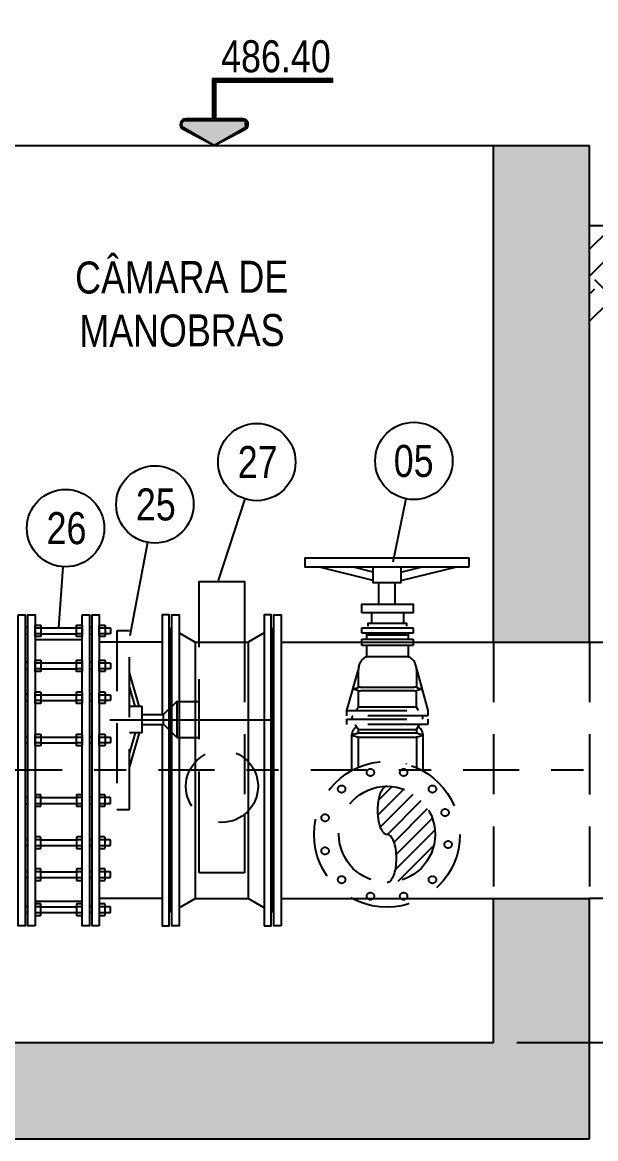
# Model space of a CAD drawing. Header units: feet. Extents: x 0 to 285115, y 0 to 9111421.
# Drawn here: x 285109.199 to 285110.987, y 9111354.56 to 9111358.044 of the extents above; entities that cross this region are included whole.
import ezdxf
from ezdxf.enums import TextEntityAlignment as Align

# ---------------------------------------------------------------- set-up
doc = ezdxf.new("R2010")
doc.units = ezdxf.units.FT
doc.header["$MEASUREMENT"] = 0
doc.linetypes.add('DASHDOT', pattern=[1, 0.5, -0.25, 0, -0.25])
doc.linetypes.add('HIDDEN', pattern=[0.375, 0.25, -0.125])
doc.layers.get('0').update_dxf_attribs({"linetype": 'CONTINUOUS'})
for name, color, linetype in [('06', 6, 'CONTINUOUS'), ('A-NIVEIS', 1, 'CONTINUOUS'), ('A-TEXTO', 2, 'CONTINUOUS'), ('EIXO', 1, 'DASHDOT'), ('H-SA-CONTORNO', 2, 'CONTINUOUS'), ('H-SA-DIM', 1, 'CONTINUOUS'), ('H-SA-ESTRUTURA (CORTE)', 5, 'CONTINUOUS'), ('H-SA-HTC CONCRETO', 253, 'CONTINUOUS'), ('H-SA-TEXTO', 2, 'CONTINUOUS'), ('H-SA-TUBOS', 3, 'CONTINUOUS'), ('INDIC', 2, 'CONTINUOUS')]:
    doc.layers.add(name, color=color, linetype=linetype)
doc.styles.add('EGC_Arial_2.0mm', font='arial.ttf', dxfattribs={"width": 0.8, "height": 2})

# ---------------------------------------------------------------- blocks, each defined once
blk = doc.blocks.new('*U1197')
at = {"true_color": 0xffffff}
h = blk.add_hatch(color=7, dxfattribs=at)
h.dxf.hatch_style = 1
edge = h.paths.add_edge_path()
edge.add_line((-0.1, 1.663), (-1.773, 1.663))
edge.add_arc((-1.773, 1.313), 0.35, 90, 240)
edge.add_line((-1.948, 1.009), (0, 0))
edge.add_line((0, 0), (1.948, 1.009))
edge.add_arc((1.773, 1.313), 0.35, 300, 450)
edge.add_line((1.773, 1.663), (0.1, 1.663))
edge.add_line((0.1, 1.663), (0.1, 3.963))
edge.add_line((0.1, 3.963), (7.363, 3.963))
edge.add_line((7.363, 3.963), (7.363, 4.163))
edge.add_line((7.363, 4.163), (-0.1, 4.163))
edge.add_line((-0.1, 4.163), (-0.1, 1.663))
at = {"color": 7, "true_color": 0xffffff}
blk.add_lwpolyline([(-0.1, 1.663), (-1.773, 1.663, 0.767327), (-1.948, 1.009), (0, 0), (1.948, 1.009, 0.767327), (1.773, 1.663), (0.1, 1.663), (0.1, 3.963), (7.363, 3.963), (7.363, 4.163), (-0.1, 4.163)], format="xyb", close=True, dxfattribs=at)
blk.add_lwpolyline([(0, 1.563), (0, 4.063), (7.363, 4.063)])
blk.add_lwpolyline([(0, 0), (-1.898, 1.096, -0.767327), (-1.773, 1.563), (1.773, 1.563, -0.767327), (1.898, 1.096)], format="xyb", close=True)
for points in [[(0, 1.563), (0, 0), (0.933, 1.563), (1.055, 0.609)], [(0.933, 1.563), (1.055, 0.609), (1.86, 1.547), (1.898, 1.096)], [(1.86, 1.547), (1.898, 1.096), (1.99, 1.437), (1.996, 1.198)]]:
    blk.add_solid(points)
at = {"layer": 'A-TEXTO', "style": 'EGC_Arial_2.0mm', "width": 0.8}
blk.add_attdef('COTA', text='', height=2, dxfattribs=at).set_placement((7.26, 4.565), align=Align.RIGHT)

msp = doc.modelspace()

# ---------------------------------------------------------------- hatches: boundary and pattern name
h = msp.add_hatch()
h.set_pattern_fill('EARTH', color=251, scale=0.025, angle=45, style=0)
h.set_pattern_definition([(45, (285163.71506, 9111337.70759), (2e-17, 0.2245064), [0.15875, -0.15875]), (45, (285163.67296, 9111337.74968), (2e-17, 0.2245064), [0.15875, -0.15875]), (45, (285163.63087, 9111337.79178), (2e-17, 0.2245064), [0.15875, -0.15875]), (135, (285163.63087, 9111337.81984), (-0.2245064, 2e-17), [0.15875, -0.15875]), (135, (285163.67296, 9111337.86193), (-0.2245064, 2e-17), [0.15875, -0.15875]), (135, (285163.71506, 9111337.90403), (-0.2245064, 2e-17), [0.15875, -0.15875])])
h.paths.add_polyline_path([(285110.9676, 9111357.4093), (285110.9676, 9111357.1064), (285114.9582, 9111357.1064), (285114.9527, 9111357.4093)])
at = {"layer": 'H-SA-CONTORNO', "linetype": 'HIDDEN', "ltscale": 0.75}
h = msp.add_hatch(dxfattribs=at)
h.set_pattern_fill('ANSI31', color=1, scale=0.01, style=0)
h.set_pattern_definition([(45, (285106.34601, 9111355.514163), (-0.02245064, 0.02245064), [])])
edge = h.paths.add_edge_path()
edge.add_ellipse((285110.3361, 9111355.5843), major_axis=(0, 0.075), ratio=0.394823, start_angle=0, end_angle=180)
edge.add_line((285110.3361, 9111355.5093), (285110.3361, 9111355.6593))
h.paths.add_polyline_path([(285110.3361, 9111355.5093), (285110.4861, 9111355.5093, 0.414214), (285110.3361, 9111355.6593)])
edge = h.paths.add_edge_path()
edge.add_ellipse((285110.3361, 9111355.4343), major_axis=(0, 0.075), ratio=0.394823, start_angle=180, end_angle=360, ccw=False)
edge.add_arc((285110.3361, 9111355.5093), 0.15, 270, 360)
edge.add_line((285110.4861, 9111355.5093), (285110.3361, 9111355.5093))
at = {"layer": 'H-SA-HTC CONCRETO'}
h = msp.add_hatch(color=256, dxfattribs=at)
h.dxf.hatch_style = 1
h.paths.add_polyline_path([(285099.4276, 9111357.6793), (285099.3776, 9111357.6793), (285099.3776, 9111357.7093), (285098.0676, 9111357.7093), (285098.0676, 9111358.7093), (285097.7676, 9111358.7093), (285097.7676, 9111357.7093), (285096.7676, 9111357.7093), (285096.7676, 9111357.4093), (285097.7676, 9111357.4093), (285097.7676, 9111357.1919), (285098.0676, 9111357.1919), (285098.0676, 9111357.4093), (285099.4276, 9111357.4093)])
h.paths.add_polyline_path([(285098.0676, 9111361.7093), (285097.7676, 9111361.7093), (285097.7676, 9111360.2093), (285098.0676, 9111360.2093)])
h.paths.add_polyline_path([(285098.0676, 9111363.8782), (285098.0676, 9111364.9406), (285097.7676, 9111364.9406), (285097.7676, 9111364.599), (285097.2176, 9111364.599), (285097.2176, 9111365.4529), (285097.0676, 9111365.4529), (285097.0676, 9111364.4282), (285097.7676, 9111364.4282), (285097.7676, 9111363.8782), (285097.7676, 9111362.7093), (285098.0676, 9111362.7093)])
h.paths.add_polyline_path([(285102.5676, 9111363.7282), (285106.0676, 9111363.7282), (285106.0676, 9111364.4282), (285102.5676, 9111364.4282), (285102.2676, 9111364.4282), (285101.4679, 9111363.7282), (285102.2676, 9111363.7282), (285102.2676, 9111357.7093), (285102.5676, 9111357.7093)])
h.paths.add_polyline_path([(285101.4676, 9111363.7282), (285102.2676, 9111364.4282), (285098.0676, 9111364.4282), (285098.0676, 9111363.7282), (285101.4676, 9111363.7282)])
h.paths.add_polyline_path([(285106.3676, 9111364.4282), (285107.0676, 9111364.4282), (285107.0676, 9111365.4529), (285106.9176, 9111365.4529), (285106.9176, 9111364.599), (285106.3676, 9111364.599), (285106.3676, 9111364.9406), (285106.0676, 9111364.9406), (285106.0676, 9111363.8782), (285106.0676, 9111362.8495), (285106.3676, 9111362.6802), (285106.3676, 9111363.8782)])
h.paths.add_polyline_path([(285106.3676, 9111362.6802), (285106.0676, 9111362.8495), (285106.0676, 9111362.7093), (285106.3676, 9111362.7093)], flags=17)
h.paths.add_polyline_path([(285102.3992, 9111364.9717), (285102.2995, 9111364.9745), (285102.2995, 9111364.4465), (285102.3992, 9111364.4465)])
h.paths.add_polyline_path([(285101.8357, 9111364.9745), (285101.736, 9111364.9717), (285101.736, 9111364.4465), (285101.8357, 9111364.4465)])
h.paths.add_polyline_path([(285102.5676, 9111357.0593), (285102.5678, 9111357.7093), (285101.9676, 9111357.7093), (285101.9676, 9111357.1593), (285102.2676, 9111357.1593), (285102.2676, 9111356.0093), (285102.4064, 9111356.0093), (285102.4064, 9111356.0943), (285102.4289, 9111356.0943), (285102.4289, 9111356.0093), (285102.5676, 9111356.0093)])
h.paths.add_polyline_path([(285100.9676, 9111357.3704), (285100.9676, 9111357.7093), (285100.2786, 9111357.7093), (285100.2766, 9111357.6793), (285100.2276, 9111357.6793), (285100.2276, 9111357.4093), (285100.6676, 9111357.4093), (285100.6676, 9111357.1593), (285100.9676, 9111357.1593)])
h.paths.add_polyline_path([(285098.0676, 9111357.7245), (285097.7676, 9111357.1919)], flags=17)
h.paths.add_polyline_path([(285098.0676, 9111357.1919), (285097.7676, 9111357.1919), (285097.7676, 9111357.0593), (285098.0676, 9111357.0593)])
h.paths.add_polyline_path([(285110.9676, 9111357.6593), (285110.6676, 9111357.6593), (285110.6676, 9111356.1093), (285110.9676, 9111356.1092)])
h.paths.add_polyline_path([(285108.6676, 9111357.6593), (285108.3676, 9111357.6593), (285108.3676, 9111356.1093), (285108.6676, 9111356.1093)])
h.paths.add_polyline_path([(285108.6676, 9111355.3093), (285108.3676, 9111355.3093), (285108.3676, 9111354.6093), (285108.6676, 9111354.6093)], flags=17)
h.paths.add_polyline_path([(285110.9676, 9111354.5596), (285110.9676, 9111355.3093), (285110.6676, 9111355.3093), (285110.6676, 9111354.8593), (285108.6676, 9111354.8593), (285108.6676, 9111354.6093), (285108.3676, 9111354.6093), (285108.3676, 9111354.5596)])

# ---------------------------------------------------------------- linework, layer by layer
at = {"layer": '06'}
msp.add_line((285110.9676, 9111357.4093), (285114.9527, 9111357.4093), dxfattribs=at)
at = {"layer": 'EIXO', "ltscale": 0.35}
msp.add_line((285111.2233, 9111355.7093), (285101.4676, 9111355.7093), dxfattribs=at)
at = {"layer": 'H-SA-CONTORNO', "ltscale": 0.75}
msp.add_line((285108.6676, 9111357.6593), (285110.6676, 9111357.6593), dxfattribs=at)
at = {"layer": 'H-SA-CONTORNO', "color": 1, "linetype": 'HIDDEN', "ltscale": 0.75}
for p, q in [((285110.2723, 9111356.1371), (285110.2723, 9111356.1189)), ((285110.2723, 9111356.1321), (285110.4023, 9111356.1321)), ((285110.4023, 9111356.1371), (285110.4023, 9111356.1189)), ((285110.2723, 9111356.0989), (285110.2723, 9111356.0639)), ((285110.4023, 9111356.0989), (285110.4023, 9111356.0639)), ((285110.6676, 9111356.1093), (285110.6676, 9111355.3093)), ((285110.9676, 9111356.1092), (285110.9676, 9111355.3093)), ((285110.2108, 9111355.8959), (285110.2468, 9111356.024)), ((285110.4279, 9111356.0256), (285110.4638, 9111355.8959)), ((285109.564, 9111355.9097), (285109.533, 9111356.0149)), ((285109.5511, 9111355.9097), (285109.533, 9111355.9711)), ((285110.2468, 9111355.9059), (285110.2468, 9111355.9578)), ((285110.4278, 9111355.9059), (285110.4278, 9111355.9577)), ((285109.681, 9111355.9243), (285109.6388, 9111355.8821)), ((285109.681, 9111355.9243), (285109.681, 9111355.8118)), ((285109.681, 9111355.9243), (285109.7509, 9111355.9243)), ((285109.5713, 9111355.8835), (285109.6388, 9111355.8835)), ((285109.6388, 9111355.8821), (285109.6388, 9111355.854)), ((285109.5713, 9111355.8526), (285109.6388, 9111355.8526)), ((285109.681, 9111355.8118), (285109.6388, 9111355.854)), ((285109.564, 9111355.8263), (285109.533, 9111355.7211)), ((285109.5511, 9111355.8263), (285109.533, 9111355.765)), ((285109.681, 9111355.8118), (285109.7509, 9111355.8118)), ((285109.7379, 9111355.8118), (285109.7379, 9111355.5061)), ((285110.2407, 9111355.8439), (285110.2418, 9111355.8445)), ((285110.2468, 9111355.8247), (285110.2468, 9111355.837)), ((285110.4278, 9111355.837), (285110.4278, 9111355.8247)), ((285110.4328, 9111355.8445), (285110.434, 9111355.8439)), ((285110.3971, 9111355.7285), (285110.3971, 9111355.7301))]:
    msp.add_line(p, q, dxfattribs=at)
for points in [[(285109.533, 9111356.1441), (285109.494, 9111356.1441), (285109.494, 9111355.5872), (285109.533, 9111355.5872)], [(285110.2573, 9111356.1371), (285110.2573, 9111356.1535), (285110.4173, 9111356.1535), (285110.4173, 9111356.1371)], [(285110.2573, 9111356.0989), (285110.2573, 9111356.1189), (285110.4173, 9111356.1189), (285110.4173, 9111356.0989)], [(285110.2108, 9111355.879), (285110.2108, 9111355.8959), (285110.4638, 9111355.8959), (285110.4638, 9111355.879)], [(285110.4638, 9111355.852), (285110.2108, 9111355.852), (285110.2108, 9111355.869), (285110.4638, 9111355.869)]]:
    msp.add_lwpolyline(points, close=True, dxfattribs=at)
for points in [[(285109.7509, 9111355.5184), (285109.7509, 9111356.1093)], [(285109.8923, 9111356.1093), (285109.8923, 9111355.5184)], [(285109.533, 9111355.9097), (285109.5713, 9111355.9097), (285109.5713, 9111355.8263), (285109.533, 9111355.8263)], [(285110.4345, 9111355.8959), (285110.4278, 9111355.9059), (285110.2468, 9111355.9059), (285110.2402, 9111355.8959)], [(285110.2368, 9111355.852), (285110.2468, 9111355.837), (285110.4278, 9111355.837), (285110.4378, 9111355.852)], [(285110.2468, 9111355.7186), (285110.2468, 9111355.8132)], [(285110.4278, 9111355.8132), (285110.4278, 9111355.7175)], [(285109.8923, 9111355.5718), (285109.8923, 9111355.3897), (285109.7509, 9111355.3897), (285109.7509, 9111355.5718)]]:
    msp.add_lwpolyline(points, dxfattribs=at)
for points in [[(285110.2468, 9111355.968), (285110.2468, 9111356.0239, -0.292862), (285110.2723, 9111356.0639), (285110.4023, 9111356.0639, -0.313643), (285110.4278, 9111356.0239), (285110.4278, 9111355.9681)], [(285110.4215, 9111355.9569), (285110.2535, 9111355.9569, -0.072993), (285110.2464, 9111355.958), (285110.2299, 9111355.9629), (285110.2464, 9111355.9679, -0.072993), (285110.2535, 9111355.9689), (285110.4215, 9111355.9689, -0.072993), (285110.4287, 9111355.9679), (285110.4452, 9111355.9629), (285110.4287, 9111355.958, -0.072993), (285110.4215, 9111355.9569, 0.072993), (285110.4287, 9111355.958)], [(285110.2268, 9111355.7089), (285110.2268, 9111355.8215, -0.284079), (285110.2407, 9111355.8439)], [(285110.4314, 9111355.814), (285110.4478, 9111355.819), (285110.4314, 9111355.8239, 0.072993), (285110.4242, 9111355.825), (285110.2505, 9111355.825, 0.072993), (285110.2433, 9111355.8239), (285110.2268, 9111355.819), (285110.2433, 9111355.814, 0.072993), (285110.2505, 9111355.813), (285110.4242, 9111355.813, 0.072993), (285110.4314, 9111355.814, -0.072993), (285110.4242, 9111355.813)], [(285110.434, 9111355.8439, -0.284079), (285110.4478, 9111355.8215), (285110.4478, 9111355.7075)]]:
    msp.add_lwpolyline(points, format="xyb", dxfattribs=at)
for centre, radius in [((285109.8216, 9111355.6593), 0.1125), ((285110.3361, 9111355.5093), 0.2275), ((285110.2844, 9111355.7025), 0.0115), ((285110.3879, 9111355.7025), 0.0115), ((285110.1947, 9111355.6508), 0.0115), ((285110.3361, 9111355.5093), 0.15), ((285110.4776, 9111355.6508), 0.0115), ((285110.143, 9111355.5611), 0.0115), ((285110.5171, 9111355.5772), 0.0115), ((285110.143, 9111355.4576), 0.0115), ((285110.5266, 9111355.4775), 0.0115), ((285110.1947, 9111355.3679), 0.0115), ((285110.4776, 9111355.3679), 0.0115), ((285110.2844, 9111355.3162), 0.0115), ((285110.3879, 9111355.3162), 0.0115)]:
    msp.add_circle(centre, radius, dxfattribs=at)
for centre, start, end in [((285110.2368, 9111355.874), 150, 210), ((285110.4378, 9111355.874), 330, 30)]:
    msp.add_arc(centre, 0.01, start, end, dxfattribs=at)
for centre, start_param, end_param in [((285110.3361, 9111355.5843), 0, 3.141593), ((285110.3361, 9111355.4343), 3.141593, 6.283185)]:
    msp.add_ellipse(centre, major_axis=(0, 0.075), ratio=0.394823, start_param=start_param, end_param=end_param, dxfattribs=at)
at = {"layer": 'H-SA-DIM'}
msp.add_lwpolyline([(285110.741, 9111354.8593), (285111.3515, 9111354.8593)], dxfattribs=at)
at = {"layer": 'H-SA-ESTRUTURA (CORTE)'}
for p, q in [((285110.6676, 9111357.6593), (285110.9676, 9111357.6593)), ((285110.6676, 9111356.1093), (285110.6676, 9111357.6593)), ((285110.9676, 9111356.1092), (285110.9676, 9111357.6593)), ((285110.6676, 9111354.8593), (285110.6676, 9111355.3093)), ((285110.9676, 9111354.5596), (285110.9676, 9111355.3093)), ((285108.6676, 9111354.8593), (285110.6676, 9111354.8593)), ((285108.3676, 9111354.5596), (285110.9676, 9111354.5596))]:
    msp.add_line(p, q, dxfattribs=at)
at = {"layer": 'H-SA-TUBOS'}
for p, q in [((285110.293, 9111356.3016), (285110.1218, 9111356.3442)), ((285110.293, 9111356.328), (285110.2279, 9111356.3442)), ((285110.3793, 9111356.3016), (285110.5537, 9111356.3442)), ((285110.3793, 9111356.328), (285110.4458, 9111356.3442)), ((285110.3111, 9111356.2273), (285110.3111, 9111356.2941)), ((285110.3611, 9111356.2273), (285110.3611, 9111356.2941)), ((285110.2873, 9111356.2008), (285110.2873, 9111356.1685)), ((285110.3873, 9111356.2008), (285110.3873, 9111356.1685)), ((285109.2166, 9111356.1545), (285109.2086, 9111356.1545)), ((285109.2166, 9111356.1345), (285109.2086, 9111356.1345)), ((285109.2409, 9111356.1535), (285109.2553, 9111356.1535)), ((285109.2553, 9111356.1355), (285109.2409, 9111356.1355)), ((285109.2571, 9111356.1535), (285109.3681, 9111356.1535)), ((285109.2571, 9111356.1355), (285109.3681, 9111356.1355)), ((285109.3699, 9111356.1535), (285109.3843, 9111356.1535)), ((285109.3843, 9111356.1355), (285109.3699, 9111356.1355)), ((285109.4166, 9111356.1545), (285109.4086, 9111356.1545)), ((285109.4166, 9111356.1345), (285109.4086, 9111356.1345)), ((285109.4409, 9111356.1535), (285109.4553, 9111356.1535)), ((285109.4553, 9111356.1355), (285109.4409, 9111356.1355)), ((285109.6879, 9111356.1382), (285109.7379, 9111356.1093)), ((285109.9529, 9111356.1382), (285109.9029, 9111356.1093)), ((285109.2391, 9111356.1176), (285109.3861, 9111356.1176)), ((285109.6349, 9111356.1093), (285109.4391, 9111356.1093)), ((285109.7379, 9111356.1093), (285109.9029, 9111356.1093)), ((285109.7379, 9111356.1093), (285109.7379, 9111355.5373)), ((285109.8923, 9111356.1093), (285109.9029, 9111356.1093)), ((285109.9029, 9111356.1093), (285109.9029, 9111355.5087)), ((285110.0059, 9111356.1093), (285110.9676, 9111356.1092)), ((285109.2166, 9111356.0452), (285109.2086, 9111356.0452)), ((285109.2166, 9111356.0252), (285109.2086, 9111356.0252)), ((285109.2409, 9111356.0442), (285109.2553, 9111356.0442)), ((285109.2553, 9111356.0262), (285109.2409, 9111356.0262)), ((285109.2571, 9111356.0442), (285109.3681, 9111356.0442)), ((285109.2571, 9111356.0262), (285109.3681, 9111356.0262)), ((285109.3699, 9111356.0442), (285109.3843, 9111356.0442)), ((285109.3843, 9111356.0262), (285109.3699, 9111356.0262)), ((285109.4166, 9111356.0452), (285109.4086, 9111356.0452)), ((285109.4166, 9111356.0252), (285109.4086, 9111356.0252)), ((285109.4409, 9111356.0442), (285109.4553, 9111356.0442)), ((285109.4553, 9111356.0262), (285109.4409, 9111356.0262)), ((285109.2166, 9111355.9456), (285109.2086, 9111355.9456)), ((285109.2166, 9111355.9256), (285109.2086, 9111355.9256)), ((285109.2409, 9111355.9446), (285109.2553, 9111355.9446)), ((285109.2553, 9111355.9266), (285109.2409, 9111355.9266)), ((285109.2571, 9111355.9446), (285109.3681, 9111355.9446)), ((285109.2571, 9111355.9266), (285109.3681, 9111355.9266)), ((285109.3699, 9111355.9446), (285109.3843, 9111355.9446)), ((285109.3843, 9111355.9266), (285109.3699, 9111355.9266)), ((285109.4166, 9111355.9456), (285109.4086, 9111355.9456)), ((285109.4166, 9111355.9256), (285109.4086, 9111355.9256)), ((285109.4409, 9111355.9446), (285109.4553, 9111355.9446)), ((285109.4553, 9111355.9266), (285109.4409, 9111355.9266)), ((285109.472, 9111355.8665), (285109.9716, 9111355.8665)), ((285109.2166, 9111355.8138), (285109.2086, 9111355.8138)), ((285109.2409, 9111355.8128), (285109.2553, 9111355.8128)), ((285109.2571, 9111355.8128), (285109.3681, 9111355.8128)), ((285109.3699, 9111355.8128), (285109.3843, 9111355.8128)), ((285109.4166, 9111355.8138), (285109.4086, 9111355.8138)), ((285109.4409, 9111355.8128), (285109.4553, 9111355.8128)), ((285109.2166, 9111355.7938), (285109.2086, 9111355.7938)), ((285109.2553, 9111355.7948), (285109.2409, 9111355.7948)), ((285109.2571, 9111355.7948), (285109.3681, 9111355.7948)), ((285109.3843, 9111355.7948), (285109.3699, 9111355.7948)), ((285109.4166, 9111355.7938), (285109.4086, 9111355.7938)), ((285109.4553, 9111355.7948), (285109.4409, 9111355.7948)), ((285109.2166, 9111355.6249), (285109.2086, 9111355.6249)), ((285109.2166, 9111355.6049), (285109.2086, 9111355.6049)), ((285109.2553, 9111355.6239), (285109.2409, 9111355.6239)), ((285109.2409, 9111355.6059), (285109.2553, 9111355.6059)), ((285109.2571, 9111355.6239), (285109.3681, 9111355.6239)), ((285109.2571, 9111355.6059), (285109.3681, 9111355.6059)), ((285109.3843, 9111355.6239), (285109.3699, 9111355.6239)), ((285109.3699, 9111355.6059), (285109.3843, 9111355.6059)), ((285109.4166, 9111355.6249), (285109.4086, 9111355.6249)), ((285109.4166, 9111355.6049), (285109.4086, 9111355.6049)), ((285109.4553, 9111355.6239), (285109.4409, 9111355.6239)), ((285109.4409, 9111355.6059), (285109.4553, 9111355.6059)), ((285109.7379, 9111355.5842), (285109.7379, 9111355.3093)), ((285109.9029, 9111355.5815), (285109.9029, 9111355.3093)), ((285109.2166, 9111355.4931), (285109.2086, 9111355.4931)), ((285109.2166, 9111355.4731), (285109.2086, 9111355.4731)), ((285109.2553, 9111355.4921), (285109.2409, 9111355.4921)), ((285109.2409, 9111355.4741), (285109.2553, 9111355.4741)), ((285109.2571, 9111355.4921), (285109.3681, 9111355.4921)), ((285109.2571, 9111355.4741), (285109.3681, 9111355.4741)), ((285109.3843, 9111355.4921), (285109.3699, 9111355.4921)), ((285109.3699, 9111355.4741), (285109.3843, 9111355.4741)), ((285109.4166, 9111355.4931), (285109.4086, 9111355.4931)), ((285109.4166, 9111355.4731), (285109.4086, 9111355.4731)), ((285109.4553, 9111355.4921), (285109.4409, 9111355.4921)), ((285109.4409, 9111355.4741), (285109.4553, 9111355.4741)), ((285109.2166, 9111355.3935), (285109.2086, 9111355.3935)), ((285109.2553, 9111355.3925), (285109.2409, 9111355.3925)), ((285109.2571, 9111355.3925), (285109.3681, 9111355.3925)), ((285109.3843, 9111355.3925), (285109.3699, 9111355.3925)), ((285109.4166, 9111355.3935), (285109.4086, 9111355.3935)), ((285109.4553, 9111355.3925), (285109.4409, 9111355.3925)), ((285109.2166, 9111355.3735), (285109.2086, 9111355.3735)), ((285109.2409, 9111355.3745), (285109.2553, 9111355.3745)), ((285109.2571, 9111355.3745), (285109.3681, 9111355.3745)), ((285109.3699, 9111355.3745), (285109.3843, 9111355.3745)), ((285109.4166, 9111355.3735), (285109.4086, 9111355.3735)), ((285109.4409, 9111355.3745), (285109.4553, 9111355.3745)), ((285109.2391, 9111355.3011), (285109.3861, 9111355.3011)), ((285109.6349, 9111355.3093), (285109.4391, 9111355.3093)), ((285109.6879, 9111355.2805), (285109.7379, 9111355.3093)), ((285109.7379, 9111355.3093), (285109.9029, 9111355.3093)), ((285109.9529, 9111355.2805), (285109.9029, 9111355.3093)), ((285110.0059, 9111355.3093), (285110.9676, 9111355.3093)), ((285109.2166, 9111355.2842), (285109.2086, 9111355.2842)), ((285109.2166, 9111355.2642), (285109.2086, 9111355.2642)), ((285109.2553, 9111355.2832), (285109.2409, 9111355.2832)), ((285109.2409, 9111355.2652), (285109.2553, 9111355.2652)), ((285109.2571, 9111355.2832), (285109.3681, 9111355.2832)), ((285109.2571, 9111355.2652), (285109.3681, 9111355.2652)), ((285109.3843, 9111355.2832), (285109.3699, 9111355.2832)), ((285109.3699, 9111355.2652), (285109.3843, 9111355.2652)), ((285109.4166, 9111355.2842), (285109.4086, 9111355.2842)), ((285109.4166, 9111355.2642), (285109.4086, 9111355.2642)), ((285109.4553, 9111355.2832), (285109.4409, 9111355.2832)), ((285109.4409, 9111355.2652), (285109.4553, 9111355.2652))]:
    msp.add_line(p, q, dxfattribs=at)
for points in [[(285110.5921, 9111356.3442), (285110.5921, 9111356.3711), (285110.0801, 9111356.3711), (285110.0801, 9111356.3442)], [(285109.1861, 9111356.1943), (285109.2086, 9111356.1943), (285109.2086, 9111355.2243), (285109.1861, 9111355.2243)], [(285109.2391, 9111355.2243), (285109.2166, 9111355.2243), (285109.2166, 9111356.1943), (285109.2391, 9111356.1943)], [(285109.3861, 9111356.1943), (285109.4086, 9111356.1943), (285109.4086, 9111355.2243), (285109.3861, 9111355.2243)], [(285109.4391, 9111355.2243), (285109.4166, 9111355.2243), (285109.4166, 9111356.1943), (285109.4391, 9111356.1943)], [(285109.9529, 9111355.2243), (285109.9754, 9111355.2243), (285109.9754, 9111356.1943), (285109.9529, 9111356.1943)], [(285110.0059, 9111355.2243), (285109.9834, 9111355.2243), (285109.9834, 9111356.1943), (285110.0059, 9111356.1943)], [(285110.2573, 9111356.2008), (285110.2573, 9111356.2273), (285110.4173, 9111356.2273), (285110.4173, 9111356.2008)]]:
    msp.add_lwpolyline(points, close=True, dxfattribs=at)
for points in [[(285110.3793, 9111356.3442), (285110.3793, 9111356.2941), (285110.293, 9111356.2941), (285110.293, 9111356.3442)], [(285109.7509, 9111356.1093), (285109.7509, 9111356.298), (285109.8923, 9111356.298), (285109.8923, 9111356.1093)], [(285109.6574, 9111355.7977), (285109.6574, 9111356.1943), (285109.6349, 9111356.1943), (285109.6349, 9111355.8835)], [(285109.6654, 9111355.8057), (285109.6654, 9111356.1943), (285109.6879, 9111356.1943), (285109.6879, 9111355.7657)], [(285110.2773, 9111356.1593), (285110.2773, 9111356.1685), (285110.3973, 9111356.1685), (285110.3973, 9111356.1593)], [(285109.2391, 9111356.1526), (285109.2409, 9111356.1535), (285109.2391, 9111356.1544)], [(285109.2391, 9111356.1346), (285109.2409, 9111356.1355), (285109.2391, 9111356.1364)], [(285109.2571, 9111356.1544), (285109.2553, 9111356.1535), (285109.2571, 9111356.1526)], [(285109.2571, 9111356.1364), (285109.2553, 9111356.1355), (285109.2571, 9111356.1346)], [(285109.3681, 9111356.1526), (285109.3699, 9111356.1535), (285109.3681, 9111356.1544)], [(285109.3681, 9111356.1346), (285109.3699, 9111356.1355), (285109.3681, 9111356.1364)], [(285109.3861, 9111356.1544), (285109.3843, 9111356.1535), (285109.3861, 9111356.1526)], [(285109.3861, 9111356.1364), (285109.3843, 9111356.1355), (285109.3861, 9111356.1346)], [(285109.4391, 9111356.1526), (285109.4409, 9111356.1535), (285109.4391, 9111356.1544)], [(285109.4391, 9111356.1346), (285109.4409, 9111356.1355), (285109.4391, 9111356.1364)], [(285109.4571, 9111356.1544), (285109.4553, 9111356.1535), (285109.4571, 9111356.1526)], [(285109.4571, 9111356.1364), (285109.4553, 9111356.1355), (285109.4571, 9111356.1346)], [(285109.6614, 9111355.8017), (285109.6614, 9111356.1503), (285109.6574, 9111356.1503)], [(285109.6614, 9111355.8017), (285109.6614, 9111356.1503), (285109.6654, 9111356.1503)], [(285109.9754, 9111355.2683), (285109.9794, 9111355.2683), (285109.9794, 9111356.1503), (285109.9754, 9111356.1503)], [(285109.9834, 9111355.2683), (285109.9794, 9111355.2683), (285109.9794, 9111356.1503), (285109.9834, 9111356.1503)], [(285110.9676, 9111356.1092), (285111.2241, 9111356.1091)], [(285109.2391, 9111356.0433), (285109.2409, 9111356.0442), (285109.2391, 9111356.0451)], [(285109.2391, 9111356.0253), (285109.2409, 9111356.0262), (285109.2391, 9111356.0271)], [(285109.2571, 9111356.0451), (285109.2553, 9111356.0442), (285109.2571, 9111356.0433)], [(285109.2571, 9111356.0271), (285109.2553, 9111356.0262), (285109.2571, 9111356.0253)], [(285109.3681, 9111356.0433), (285109.3699, 9111356.0442), (285109.3681, 9111356.0451)], [(285109.3681, 9111356.0253), (285109.3699, 9111356.0262), (285109.3681, 9111356.0271)], [(285109.3861, 9111356.0451), (285109.3843, 9111356.0442), (285109.3861, 9111356.0433)], [(285109.3861, 9111356.0271), (285109.3843, 9111356.0262), (285109.3861, 9111356.0253)], [(285109.4391, 9111356.0433), (285109.4409, 9111356.0442), (285109.4391, 9111356.0451)], [(285109.4391, 9111356.0253), (285109.4409, 9111356.0262), (285109.4391, 9111356.0271)], [(285109.4571, 9111356.0451), (285109.4553, 9111356.0442), (285109.4571, 9111356.0433)], [(285109.4571, 9111356.0271), (285109.4553, 9111356.0262), (285109.4571, 9111356.0253)], [(285109.2391, 9111355.9437), (285109.2409, 9111355.9446), (285109.2391, 9111355.9455)], [(285109.2391, 9111355.9257), (285109.2409, 9111355.9266), (285109.2391, 9111355.9275)], [(285109.2571, 9111355.9455), (285109.2553, 9111355.9446), (285109.2571, 9111355.9437)], [(285109.2571, 9111355.9275), (285109.2553, 9111355.9266), (285109.2571, 9111355.9257)], [(285109.3681, 9111355.9437), (285109.3699, 9111355.9446), (285109.3681, 9111355.9455)], [(285109.3681, 9111355.9257), (285109.3699, 9111355.9266), (285109.3681, 9111355.9275)], [(285109.3861, 9111355.9455), (285109.3843, 9111355.9446), (285109.3861, 9111355.9437)], [(285109.3861, 9111355.9275), (285109.3843, 9111355.9266), (285109.3861, 9111355.9257)], [(285109.4391, 9111355.9437), (285109.4409, 9111355.9446), (285109.4391, 9111355.9455)], [(285109.4391, 9111355.9257), (285109.4409, 9111355.9266), (285109.4391, 9111355.9275)], [(285109.4571, 9111355.9455), (285109.4553, 9111355.9446), (285109.4571, 9111355.9437)], [(285109.4571, 9111355.9275), (285109.4553, 9111355.9266), (285109.4571, 9111355.9257)], [(285109.6349, 9111355.8526), (285109.6349, 9111355.2243), (285109.6574, 9111355.2243), (285109.6574, 9111355.8354)], [(285109.2391, 9111355.8119), (285109.2409, 9111355.8128), (285109.2391, 9111355.8137)], [(285109.2571, 9111355.8137), (285109.2553, 9111355.8128), (285109.2571, 9111355.8119)], [(285109.3681, 9111355.8119), (285109.3699, 9111355.8128), (285109.3681, 9111355.8137)], [(285109.3861, 9111355.8137), (285109.3843, 9111355.8128), (285109.3861, 9111355.8119)], [(285109.4391, 9111355.8119), (285109.4409, 9111355.8128), (285109.4391, 9111355.8137)], [(285109.4571, 9111355.8137), (285109.4553, 9111355.8128), (285109.4571, 9111355.8119)], [(285109.6574, 9111355.2683), (285109.6614, 9111355.2683), (285109.6614, 9111355.8314)], [(285109.6654, 9111355.2683), (285109.6614, 9111355.2683), (285109.6614, 9111355.8314)], [(285109.6879, 9111355.8118), (285109.6879, 9111355.2243), (285109.6654, 9111355.2243), (285109.6654, 9111355.8274)], [(285109.2391, 9111355.7939), (285109.2409, 9111355.7948), (285109.2391, 9111355.7957)], [(285109.2571, 9111355.7957), (285109.2553, 9111355.7948), (285109.2571, 9111355.7939)], [(285109.3681, 9111355.7939), (285109.3699, 9111355.7948), (285109.3681, 9111355.7957)], [(285109.3861, 9111355.7957), (285109.3843, 9111355.7948), (285109.3861, 9111355.7939)], [(285109.4391, 9111355.7939), (285109.4409, 9111355.7948), (285109.4391, 9111355.7957)], [(285109.4571, 9111355.7957), (285109.4553, 9111355.7948), (285109.4571, 9111355.7939)], [(285109.2391, 9111355.6248), (285109.2409, 9111355.6239), (285109.2391, 9111355.623)], [(285109.2391, 9111355.6068), (285109.2409, 9111355.6059), (285109.2391, 9111355.605)], [(285109.2571, 9111355.623), (285109.2553, 9111355.6239), (285109.2571, 9111355.6248)], [(285109.2571, 9111355.605), (285109.2553, 9111355.6059), (285109.2571, 9111355.6068)], [(285109.3681, 9111355.6248), (285109.3699, 9111355.6239), (285109.3681, 9111355.623)], [(285109.3681, 9111355.6068), (285109.3699, 9111355.6059), (285109.3681, 9111355.605)], [(285109.3861, 9111355.623), (285109.3843, 9111355.6239), (285109.3861, 9111355.6248)], [(285109.3861, 9111355.605), (285109.3843, 9111355.6059), (285109.3861, 9111355.6068)], [(285109.4391, 9111355.6248), (285109.4409, 9111355.6239), (285109.4391, 9111355.623)], [(285109.4391, 9111355.6068), (285109.4409, 9111355.6059), (285109.4391, 9111355.605)], [(285109.4571, 9111355.623), (285109.4553, 9111355.6239), (285109.4571, 9111355.6248)], [(285109.4571, 9111355.605), (285109.4553, 9111355.6059), (285109.4571, 9111355.6068)], [(285109.2391, 9111355.493), (285109.2409, 9111355.4921), (285109.2391, 9111355.4912)], [(285109.2391, 9111355.475), (285109.2409, 9111355.4741), (285109.2391, 9111355.4732)], [(285109.2571, 9111355.4912), (285109.2553, 9111355.4921), (285109.2571, 9111355.493)], [(285109.2571, 9111355.4732), (285109.2553, 9111355.4741), (285109.2571, 9111355.475)], [(285109.3681, 9111355.493), (285109.3699, 9111355.4921), (285109.3681, 9111355.4912)], [(285109.3681, 9111355.475), (285109.3699, 9111355.4741), (285109.3681, 9111355.4732)], [(285109.3861, 9111355.4912), (285109.3843, 9111355.4921), (285109.3861, 9111355.493)], [(285109.3861, 9111355.4732), (285109.3843, 9111355.4741), (285109.3861, 9111355.475)], [(285109.4391, 9111355.493), (285109.4409, 9111355.4921), (285109.4391, 9111355.4912)], [(285109.4391, 9111355.475), (285109.4409, 9111355.4741), (285109.4391, 9111355.4732)], [(285109.4571, 9111355.4912), (285109.4553, 9111355.4921), (285109.4571, 9111355.493)], [(285109.4571, 9111355.4732), (285109.4553, 9111355.4741), (285109.4571, 9111355.475)], [(285109.2391, 9111355.3934), (285109.2409, 9111355.3925), (285109.2391, 9111355.3916)], [(285109.2571, 9111355.3916), (285109.2553, 9111355.3925), (285109.2571, 9111355.3934)], [(285109.3681, 9111355.3934), (285109.3699, 9111355.3925), (285109.3681, 9111355.3916)], [(285109.3861, 9111355.3916), (285109.3843, 9111355.3925), (285109.3861, 9111355.3934)], [(285109.4391, 9111355.3934), (285109.4409, 9111355.3925), (285109.4391, 9111355.3916)], [(285109.4571, 9111355.3916), (285109.4553, 9111355.3925), (285109.4571, 9111355.3934)], [(285109.2391, 9111355.3754), (285109.2409, 9111355.3745), (285109.2391, 9111355.3736)], [(285109.2571, 9111355.3736), (285109.2553, 9111355.3745), (285109.2571, 9111355.3754)], [(285109.3681, 9111355.3754), (285109.3699, 9111355.3745), (285109.3681, 9111355.3736)], [(285109.3861, 9111355.3736), (285109.3843, 9111355.3745), (285109.3861, 9111355.3754)], [(285109.4391, 9111355.3754), (285109.4409, 9111355.3745), (285109.4391, 9111355.3736)], [(285109.4571, 9111355.3736), (285109.4553, 9111355.3745), (285109.4571, 9111355.3754)], [(285111.2241, 9111355.3093), (285110.9676, 9111355.3093)], [(285109.2391, 9111355.2841), (285109.2409, 9111355.2832), (285109.2391, 9111355.2823)], [(285109.2391, 9111355.2661), (285109.2409, 9111355.2652), (285109.2391, 9111355.2643)], [(285109.2571, 9111355.2823), (285109.2553, 9111355.2832), (285109.2571, 9111355.2841)], [(285109.2571, 9111355.2643), (285109.2553, 9111355.2652), (285109.2571, 9111355.2661)], [(285109.3681, 9111355.2841), (285109.3699, 9111355.2832), (285109.3681, 9111355.2823)], [(285109.3681, 9111355.2661), (285109.3699, 9111355.2652), (285109.3681, 9111355.2643)], [(285109.3861, 9111355.2823), (285109.3843, 9111355.2832), (285109.3861, 9111355.2841)], [(285109.3861, 9111355.2643), (285109.3843, 9111355.2652), (285109.3861, 9111355.2661)], [(285109.4391, 9111355.2841), (285109.4409, 9111355.2832), (285109.4391, 9111355.2823)], [(285109.4391, 9111355.2661), (285109.4409, 9111355.2652), (285109.4391, 9111355.2643)], [(285109.4571, 9111355.2823), (285109.4553, 9111355.2832), (285109.4571, 9111355.2841)], [(285109.4571, 9111355.2643), (285109.4553, 9111355.2652), (285109.4571, 9111355.2661)]]:
    msp.add_lwpolyline(points, dxfattribs=at)
for points in [[(285109.2571, 9111356.1283, -0.414214), (285109.2553, 9111356.1265), (285109.2409, 9111356.1265, -0.414214), (285109.2391, 9111356.1283), (285109.2391, 9111356.1607, -0.414214), (285109.2409, 9111356.1625), (285109.2553, 9111356.1625, -0.414214), (285109.2571, 9111356.1607)], [(285109.3861, 9111356.1283, -0.414214), (285109.3843, 9111356.1265), (285109.3699, 9111356.1265, -0.414214), (285109.3681, 9111356.1283), (285109.3681, 9111356.1607, -0.414214), (285109.3699, 9111356.1625), (285109.3843, 9111356.1625, -0.414214), (285109.3861, 9111356.1607)], [(285109.4391, 9111356.1607, -0.414214), (285109.4409, 9111356.1625), (285109.4553, 9111356.1625, -0.414214), (285109.4571, 9111356.1607), (285109.4571, 9111356.1283, -0.414214), (285109.4553, 9111356.1265), (285109.4409, 9111356.1265, -0.414214), (285109.4391, 9111356.1283)], [(285109.2571, 9111356.019, -0.414214), (285109.2553, 9111356.0172), (285109.2409, 9111356.0172, -0.414214), (285109.2391, 9111356.019), (285109.2391, 9111356.0514, -0.414214), (285109.2409, 9111356.0532), (285109.2553, 9111356.0532, -0.414214), (285109.2571, 9111356.0514)], [(285109.3861, 9111356.019, -0.414214), (285109.3843, 9111356.0172), (285109.3699, 9111356.0172, -0.414214), (285109.3681, 9111356.019), (285109.3681, 9111356.0514, -0.414214), (285109.3699, 9111356.0532), (285109.3843, 9111356.0532, -0.414214), (285109.3861, 9111356.0514)], [(285109.4391, 9111356.0514, -0.414214), (285109.4409, 9111356.0532), (285109.4553, 9111356.0532, -0.414214), (285109.4571, 9111356.0514), (285109.4571, 9111356.019, -0.414214), (285109.4553, 9111356.0172), (285109.4409, 9111356.0172, -0.414214), (285109.4391, 9111356.019)], [(285109.2571, 9111355.9194, -0.414214), (285109.2553, 9111355.9176), (285109.2409, 9111355.9176, -0.414214), (285109.2391, 9111355.9194), (285109.2391, 9111355.9518, -0.414214), (285109.2409, 9111355.9536), (285109.2553, 9111355.9536, -0.414214), (285109.2571, 9111355.9518)], [(285109.3861, 9111355.9194, -0.414214), (285109.3843, 9111355.9176), (285109.3699, 9111355.9176, -0.414214), (285109.3681, 9111355.9194), (285109.3681, 9111355.9518, -0.414214), (285109.3699, 9111355.9536), (285109.3843, 9111355.9536, -0.414214), (285109.3861, 9111355.9518)], [(285109.4391, 9111355.9518, -0.414214), (285109.4409, 9111355.9536), (285109.4553, 9111355.9536, -0.414214), (285109.4571, 9111355.9518), (285109.4571, 9111355.9194, -0.414214), (285109.4553, 9111355.9176), (285109.4409, 9111355.9176, -0.414214), (285109.4391, 9111355.9194)], [(285109.2571, 9111355.7876, -0.414214), (285109.2553, 9111355.7858), (285109.2409, 9111355.7858, -0.414214), (285109.2391, 9111355.7876), (285109.2391, 9111355.82, -0.414214), (285109.2409, 9111355.8218), (285109.2553, 9111355.8218, -0.414214), (285109.2571, 9111355.82)], [(285109.3861, 9111355.7876, -0.414214), (285109.3843, 9111355.7858), (285109.3699, 9111355.7858, -0.414214), (285109.3681, 9111355.7876), (285109.3681, 9111355.82, -0.414214), (285109.3699, 9111355.8218), (285109.3843, 9111355.8218, -0.414214), (285109.3861, 9111355.82)], [(285109.4391, 9111355.82, -0.414214), (285109.4409, 9111355.8218), (285109.4553, 9111355.8218, -0.414214), (285109.4571, 9111355.82), (285109.4571, 9111355.7876, -0.414214), (285109.4553, 9111355.7858), (285109.4409, 9111355.7858, -0.414214), (285109.4391, 9111355.7876)], [(285109.2571, 9111355.6311, 0.414214), (285109.2553, 9111355.6329), (285109.2409, 9111355.6329, 0.414214), (285109.2391, 9111355.6311), (285109.2391, 9111355.5987, 0.414214), (285109.2409, 9111355.5969), (285109.2553, 9111355.5969, 0.414214), (285109.2571, 9111355.5987)], [(285109.3861, 9111355.6311, 0.414214), (285109.3843, 9111355.6329), (285109.3699, 9111355.6329, 0.414214), (285109.3681, 9111355.6311), (285109.3681, 9111355.5987, 0.414214), (285109.3699, 9111355.5969), (285109.3843, 9111355.5969, 0.414214), (285109.3861, 9111355.5987)], [(285109.4391, 9111355.5987, 0.414214), (285109.4409, 9111355.5969), (285109.4553, 9111355.5969, 0.414214), (285109.4571, 9111355.5987), (285109.4571, 9111355.6311, 0.414214), (285109.4553, 9111355.6329), (285109.4409, 9111355.6329, 0.414214), (285109.4391, 9111355.6311)], [(285109.2571, 9111355.4993, 0.414214), (285109.2553, 9111355.5011), (285109.2409, 9111355.5011, 0.414214), (285109.2391, 9111355.4993), (285109.2391, 9111355.4669, 0.414214), (285109.2409, 9111355.4651), (285109.2553, 9111355.4651, 0.414214), (285109.2571, 9111355.4669)], [(285109.3861, 9111355.4993, 0.414214), (285109.3843, 9111355.5011), (285109.3699, 9111355.5011, 0.414214), (285109.3681, 9111355.4993), (285109.3681, 9111355.4669, 0.414214), (285109.3699, 9111355.4651), (285109.3843, 9111355.4651, 0.414214), (285109.3861, 9111355.4669)], [(285109.4391, 9111355.4669, 0.414214), (285109.4409, 9111355.4651), (285109.4553, 9111355.4651, 0.414214), (285109.4571, 9111355.4669), (285109.4571, 9111355.4993, 0.414214), (285109.4553, 9111355.5011), (285109.4409, 9111355.5011, 0.414214), (285109.4391, 9111355.4993)], [(285109.2571, 9111355.3997, 0.414214), (285109.2553, 9111355.4015), (285109.2409, 9111355.4015, 0.414214), (285109.2391, 9111355.3997), (285109.2391, 9111355.3673, 0.414214), (285109.2409, 9111355.3655), (285109.2553, 9111355.3655, 0.414214), (285109.2571, 9111355.3673)], [(285109.3861, 9111355.3997, 0.414214), (285109.3843, 9111355.4015), (285109.3699, 9111355.4015, 0.414214), (285109.3681, 9111355.3997), (285109.3681, 9111355.3673, 0.414214), (285109.3699, 9111355.3655), (285109.3843, 9111355.3655, 0.414214), (285109.3861, 9111355.3673)], [(285109.4391, 9111355.3673, 0.414214), (285109.4409, 9111355.3655), (285109.4553, 9111355.3655, 0.414214), (285109.4571, 9111355.3673), (285109.4571, 9111355.3997, 0.414214), (285109.4553, 9111355.4015), (285109.4409, 9111355.4015, 0.414214), (285109.4391, 9111355.3997)], [(285109.2571, 9111355.2904, 0.414214), (285109.2553, 9111355.2922), (285109.2409, 9111355.2922, 0.414214), (285109.2391, 9111355.2904), (285109.2391, 9111355.258, 0.414214), (285109.2409, 9111355.2562), (285109.2553, 9111355.2562, 0.414214), (285109.2571, 9111355.258)], [(285109.3861, 9111355.2904, 0.414214), (285109.3843, 9111355.2922), (285109.3699, 9111355.2922, 0.414214), (285109.3681, 9111355.2904), (285109.3681, 9111355.258, 0.414214), (285109.3699, 9111355.2562), (285109.3843, 9111355.2562, 0.414214), (285109.3861, 9111355.258)], [(285109.4391, 9111355.258, 0.414214), (285109.4409, 9111355.2562), (285109.4553, 9111355.2562, 0.414214), (285109.4571, 9111355.258), (285109.4571, 9111355.2904, 0.414214), (285109.4553, 9111355.2922), (285109.4409, 9111355.2922, 0.414214), (285109.4391, 9111355.2904)]]:
    msp.add_lwpolyline(points, format="xyb", close=True, dxfattribs=at)
for points in [[(285109.4571, 9111356.1535), (285109.4721, 9111356.1535, -0.414214), (285109.4739, 9111356.1517), (285109.4739, 9111356.1373, -0.414214), (285109.4721, 9111356.1355), (285109.4571, 9111356.1355)], [(285109.4571, 9111356.0442), (285109.4721, 9111356.0442, -0.414214), (285109.4739, 9111356.0424), (285109.4739, 9111356.028, -0.414214), (285109.4721, 9111356.0262), (285109.4571, 9111356.0262)], [(285109.4571, 9111355.9446), (285109.4721, 9111355.9446, -0.414214), (285109.4739, 9111355.9428), (285109.4739, 9111355.9284, -0.414214), (285109.4721, 9111355.9266), (285109.4571, 9111355.9266)], [(285109.4571, 9111355.8128), (285109.4721, 9111355.8128, -0.414214), (285109.4739, 9111355.811), (285109.4739, 9111355.7966, -0.414214), (285109.4721, 9111355.7948), (285109.4571, 9111355.7948)], [(285109.4571, 9111355.6059), (285109.4721, 9111355.6059, 0.414214), (285109.4739, 9111355.6077), (285109.4739, 9111355.6221, 0.414214), (285109.4721, 9111355.6239), (285109.4571, 9111355.6239)], [(285109.4571, 9111355.4741), (285109.4721, 9111355.4741, 0.414214), (285109.4739, 9111355.4759), (285109.4739, 9111355.4903, 0.414214), (285109.4721, 9111355.4921), (285109.4571, 9111355.4921)], [(285109.4571, 9111355.3745), (285109.4721, 9111355.3745, 0.414214), (285109.4739, 9111355.3763), (285109.4739, 9111355.3907, 0.414214), (285109.4721, 9111355.3925), (285109.4571, 9111355.3925)], [(285109.4571, 9111355.2652), (285109.4721, 9111355.2652, 0.414214), (285109.4739, 9111355.267), (285109.4739, 9111355.2814, 0.414214), (285109.4721, 9111355.2832), (285109.4571, 9111355.2832)]]:
    msp.add_lwpolyline(points, format="xyb", dxfattribs=at)
at = {"layer": 'INDIC', "color": 1, "linetype": 'Continuous'}
for p, q in [((285109.8928, 9111356.5565), (285109.8102, 9111356.3012)), ((285110.3953, 9111356.5565), (285110.3542, 9111356.3583)), ((285109.5899, 9111356.4204), (285109.5344, 9111356.129)), ((285109.3253, 9111356.3446), (285109.3115, 9111356.1535))]:
    msp.add_line(p, q, dxfattribs=at)
for centre in [(285109.93, 9111356.6713), (285110.4198, 9111356.6747), (285109.6125, 9111356.539), (285109.334, 9111356.465)]:
    msp.add_circle(centre, 0.1207, dxfattribs=at)

# ---------------------------------------------------------------- block references
at = {"layer": 'A-NIVEIS', "xscale": 0.05, "yscale": 0.05, "zscale": 0.05}
msp.add_blockref('*U1197', (285109.7976, 9111357.6593), dxfattribs=at).add_auto_attribs({'COTA': '486.40'})

# ---------------------------------------------------------------- texts
at = {"layer": 'INDIC', "color": 2, "style": 'EGC_Arial_2.0mm', "width": 0.8}
for s, p in [('27', (285109.9329, 9111356.6713)), ('05', (285110.4192, 9111356.6747)), ('25', (285109.6154, 9111356.539)), ('26', (285109.337, 9111356.465))]:
    msp.add_text(s, height=0.1, dxfattribs=at).set_placement(p, align=Align.MIDDLE_CENTER)

# ---------------------------------------------------------------- next in the draw order: texts
at = {"layer": 'H-SA-TEXTO', "color": 2, "insert": (285109.6957, 9111357.2985), "char_height": 0.1, "width": 1.835576135533756e-11, "attachment_point": 2, "rotation": 0.2869, "style": 'EGC_Arial_2.0mm', "bg_fill": 3, "box_fill_scale": 1, "bg_fill_color": 256, "bg_fill_transparency": 0}
msp.add_mtext('CÂMARA DE \\PMANOBRAS', dxfattribs=at)

doc.saveas('drawing.dxf')
